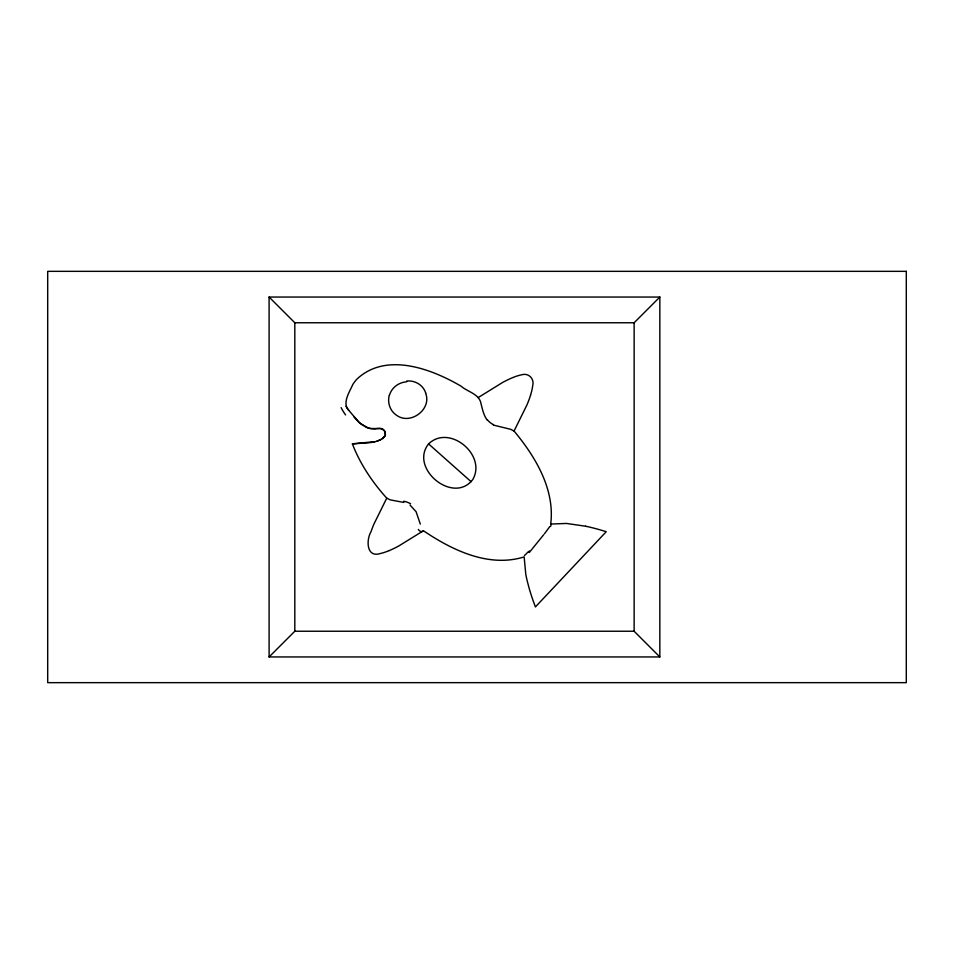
<?xml version="1.0" encoding="UTF-8"?>
<svg xmlns="http://www.w3.org/2000/svg" width="954" height="954" viewBox="0 0 954 954"><rect width="100%" height="100%" fill="white"/><g stroke="black" fill="none" stroke-linecap="round" stroke-linejoin="round"><path stroke-width="1.43" d="M348.794 410.363C341.794 403.148 349.641 391.879 352.789 384.522A38.78 38.78 0 0 1 356.856 379.167C386.036 351.74 431.184 368.697 461.092 386.191C467.448 391.844 479.528 393.954 481.007 403.685C482.521 409.349 483.606 415.384 487.255 420.154M530.615 395.063L529.625 398.033A128.599 128.599 0 0 1 526.93 404.973L514.063 431.041C535.433 456.763 555.073 489.307 550.708 524.056L566.497 523.448L585.589 526.214M549.719 526.668L544.448 533.811M375.995 428.596L381.421 428.561L384.462 430.922A7.525 7.227 86.1 0 1 385.13 432.436L385.428 434.44A4.305 4.114 86.7 0 1 385.046 436.038C377.76 444.254 364.81 442.501 354.828 443.801A39.925 39.925 0 0 1 352.36 443.813C360.075 463.99 372.37 482.152 386.74 498.167L373.98 523.973A122.148 122.148 0 0 0 370.975 531.807C366.145 539.857 366.384 557.863 380.074 553.594A49.226 49.226 0 0 0 389.172 550.565M532.594 548.419L543.637 534.789M532.117 549.027L529.327 552.438M428.584 443.908C408.944 468.462 453.639 505.119 472.862 479.385C486.826 454.903 449.286 423.791 428.584 443.908L471.109 481.698M269.1 656.948L294.81 631.238L634.136 631.238L659.834 656.948L659.834 297.052L269.1 297.052L269.1 656.948L659.834 656.948M269.1 297.052L294.81 322.762L634.136 322.762L659.834 297.052M382.459 438.804L385.273 435.429L385.142 432.424M478.157 397.603L502.591 382.471A122.434 122.434 0 0 1 510.116 378.726L512.966 377.522A45.327 45.327 0 0 1 521.54 374.827C528.468 372.501 534.645 378.798 532.702 385.702A49.155 49.155 0 0 1 530.543 395.039M389.196 550.625L392.082 549.349A128.897 128.897 0 0 0 398.724 546.01L423.433 530.734C452.184 550.231 488.913 567.952 524.14 556.897L525.785 574.248A137.722 137.722 0 0 0 527.359 581.499L529.172 588.356A221.877 221.877 0 0 0 532.988 600.293L535.409 606.947L606.243 531.688L599.482 529.673A217.405 217.405 0 0 0 585.589 526.203M380.884 439.675L377.021 441.082M374.827 441.642L352.455 443.813M375.685 428.62L374.433 428.74M403.828 502.436L390.365 499.896L386.74 498.167M493.385 425.079L510.628 429.3L514.063 431.041M410.041 505.083L416.087 511.69L420.32 524.104M359.229 422.515L354.029 416.993M425.615 393.084C432.114 409.469 410.125 425.532 396.411 415.157A18.412 18.019 -26.7 0 1 392.666 411.723A18.508 18.102 -24 0 1 391.581 410.256A19.307 18.865 14.5 0 1 389.292 395.206M634.136 322.762L634.136 631.238M294.81 322.762L294.81 631.238M423.385 531.104A22.896 8.348 -77.4 0 1 418.341 529.41M551.209 523.889A13.881 7.131 -28.4 0 1 550.53 526.477M527.681 552.235A14.334 5.307 -61.9 0 1 524.426 555.49M383.46 429.634A4.341 4.186 87.7 0 0 382.649 429.038L379.597 428.346L373.503 428.775A16.349 16.349 0 0 1 369.031 428.286L361.542 424.47A39.627 36.729 -45.9 0 1 359.193 422.562M374.433 428.477A19.819 18.102 -55.7 0 1 366.431 427.38L358.99 422.3L348.711 410.256A110.676 110.676 0 0 1 345.968 406.332M345.563 414.907A47.473 17.172 38.9 0 1 341.127 407.656M383.484 429.61A6.773 6.773 0 0 1 384.915 431.876M529.339 550.959A20.63 5.807 -58.2 0 1 528.075 552.461M406.69 381.004A18.4 17.327 -8.9 0 1 425.734 393.048M389.447 395.254A19.652 18.543 5.8 0 1 406.762 381.791M403.733 501.244A18.985 14.656 41.1 0 1 410.59 503.748M493.492 424.685A13.797 10.351 41.8 0 1 487.518 419.975M906.3 271.341L47.7 271.341L47.7 682.659L906.3 682.659L906.3 271.341"/></g></svg>
